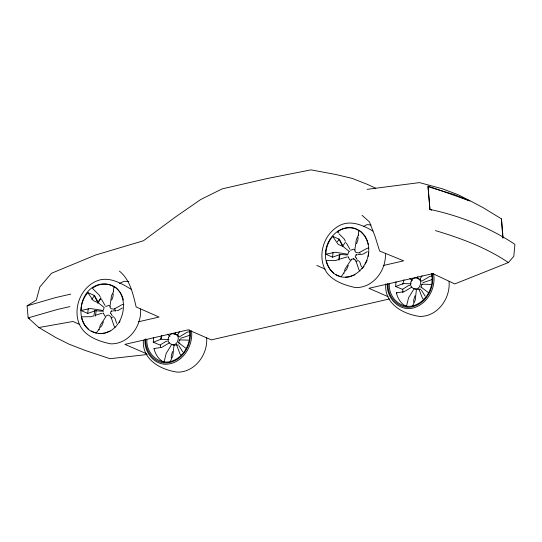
<?xml version="1.0" encoding="UTF-8"?>
<svg xmlns="http://www.w3.org/2000/svg" width="542" height="542" viewBox="0 0 542 542"><rect width="100%" height="100%" fill="white"/><g stroke="black" fill="none" stroke-linecap="round" stroke-linejoin="round"><path stroke-width="0.81" d="M103.502 311.304L95.385 310.735L87.729 313.432L81.07 310.519C81.097 304.035 83.57 297.463 87.885 292.626L94.545 295.539L98.393 302.842L104.105 307.524M87.729 313.432L88.238 308.601M93.929 316.149L94.647 310.519M140.561 309.001C141.882 325.979 128.556 344.495 110.527 343.824C97.872 341.148 83.041 335.728 78.57 322.185C73.014 305.309 82.702 284.381 100.338 279.794C111.51 277.429 122.106 283.859 131.266 289.367M347.53 254.984L340.227 254.462L332.571 257.165L325.911 254.252C325.932 247.769 328.411 241.197 332.727 236.359L339.387 239.273L343.228 246.576L349.583 251.779M332.571 257.165L333.079 252.335M338.77 259.882L339.482 254.252M368.824 252.423L368.154 256.434M385.376 253.507C386.426 270.248 373.065 288.229 355.362 287.558C344.861 285.241 333.242 281.413 326.589 272.348C316.799 257.084 323.012 234.903 338.587 226.055C349.915 219.381 362.781 225.059 372.93 231.082M171.258 357.883L171.333 355.532L172.552 351.514M413.661 302.179L413.736 299.821L414.955 295.81M113.244 293.757L113.088 296.101L111.72 300.058M358.086 237.491L357.923 239.835L356.561 243.785M113.441 291.4L113.935 286.637L116.334 288.059L120.195 292.321L122.858 297.7M358.276 235.126L358.77 230.37L361.175 231.793L365.037 236.055M95.521 316.094L96.103 310.349M178.338 344.766L177.83 345.261L176.523 344.726L173.989 345.417L172.851 355.803L170.168 361.832M176.556 334.543L175.242 334.007L175.418 332.409M417.638 278.303L417.814 276.705M354.868 249.76L356.358 239.401L358.519 234.95M339.062 260.119L339.997 254.3M347.998 257.091L348.086 256.657L349.61 259.632L350.891 260.194L345.139 268.852L343.791 273.622M153.616 337.422L153.264 342.266L160.08 345.044L165.96 341.372L167.302 341.23M160.608 339.4L161.502 335.39M161.13 338.736L161.848 335.532M188.426 340.152L179.51 339.868L178.542 342.7L185.689 348.14M396.012 281.718L395.667 286.555L402.482 289.333L408.363 285.668L409.705 285.526M402.828 284.496L403.905 279.686M430.822 284.442L421.906 284.157L420.938 286.989L428.092 292.429M164.009 362.252L166.184 353.431L171.624 344.57L173.542 344.976M406.927 306.758L406.412 306.548L408.58 297.721L414.027 288.866L415.944 289.265M111.767 311.013L111.218 311.088L110.324 313.425L111.76 314.292M356.609 254.747L356.053 254.821L355.166 257.159L356.602 258.026M98.956 329.895L100.304 325.119L106.056 316.46L104.769 315.898L103.244 312.924L103.278 313.689M103.454 321.758L101.869 325.552L100.446 327.361M348.296 265.492L346.711 269.286L345.288 271.088M412.57 306.128L415.247 300.099L416.392 289.706L418.919 289.022L420.233 289.557L420.741 289.062M113.678 291.217L111.516 295.668L110.026 306.027L108.746 305.464L105.676 306.542M91.727 299.448L94.545 295.539M97.926 302.165L100.744 298.256M119.287 322.517L120.039 321.06M342.761 245.899L345.579 241.989M348.763 251.908L347.876 254.245L346.704 254.049A84.078 12.669 9 0 0 335.193 252.26A87.594 28.306 -10.8 0 0 325.911 254.252M365.254 264.062L367.124 260.417M97.763 303.425L101.042 298.039M189.781 331.697L187.457 332.043L179.165 336.995L177.6 334.848L179.7 331.447M432.184 275.993L429.853 276.339L421.568 281.284L420.003 279.144L422.096 275.736M96.28 332.998L99.044 329.204M341.121 276.725L343.879 272.938M337.314 241.725L339.387 239.273M362.056 268.703L364.129 266.251M388.126 296.691L368.906 288.31L432.828 273.615L454.779 283.933L508.389 262.552L513.809 256.325L514.9 244.334C489.202 227.288 460.002 215.838 429.935 209.402L427.936 186.028L469.88 200.933L454.108 194.51L428.078 186.733L429.935 209.402L431.52 209.964L429.935 209.402M113.488 316.589L111.083 317.903M358.33 260.323L355.925 261.637M147.322 354.495L110.012 358.702L85.06 350.389L69.254 344.272L55.887 337.605L38.868 327.537L28.157 317.903L27.1 305.851L36.294 300.153L39.851 286.962L51.49 273.276L95.48 255.058L143.42 240.763L175.54 216.935L200.703 199.531L222.139 188.887L267.111 178.555L310.986 169.863L336.182 174.578L352.219 178.399L367.381 184.375L375.714 188.23M169.375 342.842L161.773 347.375L154.016 348.533C155.114 353.967 158.474 359.251 163.399 361.921M411.771 287.131L404.176 291.671L396.412 292.822C397.564 298.486 401.148 303.967 406.412 306.548M122.451 307.924L118 310.485L116.645 310.566M367.293 251.651L362.842 254.218L357.74 254.618M363.296 226.651L366.961 224.632L371.033 224.923M119.389 283.595L123.874 281.298L128.861 281.42M110.48 306.521L109.762 306.833L111.008 308.676L113.861 309.17L122.336 304.536L123.901 304.367M355.322 250.248L354.603 250.567L355.85 252.409L358.702 252.904L367.178 248.27L368.736 248.1M153.264 342.266L160.805 339.272L168.908 339.529M395.667 286.555L403.207 283.561L411.31 283.825M104.64 333.161L110.155 331.047M350.511 250.275L353.587 249.198L354.366 249.537M355.003 259.483L353.418 258.785L351.284 259.279L351.595 260.038M350.267 276.589L354.996 274.78M93.265 315.939L91.049 316.684L81.612 316.826L82.249 319.895L84.911 325.275L88.773 329.529M338.106 259.672L335.891 260.411L326.453 260.553L327.09 263.622L329.753 269.008L333.615 273.263M95.48 315.22L102.12 313.235M340.322 258.954L346.955 256.962M180.547 338.316L181.665 337.964A84.078 32.981 -21.8 0 0 189.693 335.234M422.95 282.606L424.061 282.26A84.078 32.981 -21.8 0 0 432.096 279.523M27.1 305.851L55.772 297.551L70.758 294.11M69.925 306.596L57.195 309.516L28.157 317.903L29.58 318.723M138.488 321.779L159.05 317.05L136.164 306.948C133 294.082 130.276 279.896 119.389 271.095M383.167 265.546L403.654 260.837L379.603 251L375.091 236.461L369.441 221.881L362.09 215.316M389.495 298.94L211.333 339.881L188.216 329.834L124.897 344.38L146.597 353.736M38.868 327.537L72.974 321.467L79.803 324.509M367.171 189.341L419.461 182.607L442.611 188.867L458.315 194.808L471.784 201.644L483.281 207.755L501.465 218.88L503.098 237.945M173.955 334.163L175.242 334.007M104.091 308.005L103.041 310.512L101.869 310.315A84.078 12.669 9 0 0 90.351 308.527A87.594 28.306 -10.8 0 0 81.07 310.519M112.905 310.884L115.344 310.661M345.444 277.219L349.482 276.894M106.442 315.546L108.583 315.058L110.954 316.813L114.125 326.101L115.161 327.307M98.651 333.465C128.921 335.295 133.874 279.455 100.128 284.286C74.308 289.503 73.536 337.029 103.834 333.228M356.053 254.821L356.954 255.031M111.218 311.088L112.113 311.298M435.443 230.594C460.957 238.277 486.181 247.525 508.389 262.552M420.003 279.144L420.517 279.354M418.153 278.513L418.952 278.839M421.906 284.157L422.421 284.367M420.938 286.989L421.452 287.199M396.412 292.822L396.927 293.032M177.6 334.848L178.115 335.058M179.51 339.868L180.025 340.078M178.542 342.7L179.856 343.235M173.989 345.417L174.504 345.627M154.016 348.533L154.531 348.743M359.055 230.689C352.402 226.278 343.357 227.112 337.293 232.091L338.831 232.769M336.013 274.686L340.627 276.711M114.213 286.955C107.567 282.545 98.522 283.378 92.452 288.358L99.261 295.119L100.385 297.233M91.171 330.952L95.792 332.978M316.792 265.438L325.207 269.137M409.84 278.541L412.442 280.526M167.437 334.251L170.039 336.23M338.974 233.792L344.102 238.853L345.227 240.966M358.879 261.142L359.834 262.111L361.446 267.003M114.037 317.409L114.999 318.378L116.605 323.269M356.29 258.419L357.103 259.3M111.456 314.685L112.269 315.566M424 299.909L422.394 298.161L418.919 289.022M181.604 355.62L179.991 353.872L176.523 344.726M360.003 271.041L358.967 269.828L355.789 260.546L353.418 258.785M421.391 290.072L425.131 296.135M178.989 345.782L182.729 351.839M349.895 249.245L346.372 243.067M105.06 305.512L101.53 299.333M338.879 239.056L342.727 246.353L338.194 244.367A91.666 26.7 53.9 0 1 332.727 236.359M94.044 295.322L97.892 302.619L93.36 300.634A91.666 26.7 53.9 0 1 87.885 292.626M365.369 236.725L367.693 241.434M359.488 252.281L360.091 253.514M114.647 308.547L115.548 311.189M433.566 273.642C436.188 287.7 427.834 303.567 413.824 307.815C399.4 312.084 386.033 297.856 387.401 283.805M432.272 273.696C434.901 287.185 426.872 302.483 413.417 306.562C399.786 310.6 387.022 297.294 388.147 283.967M431.452 273.351C434.501 286.461 426.696 301.65 413.56 305.641C400.484 309.516 388.241 296.752 389.319 283.967M189.239 329.821C191.76 342.754 184.063 357.435 171.164 361.345C158.081 365.22 145.839 352.456 146.923 339.671M368.011 242.965L368.33 244.503M123.014 298.466L123.332 300.004M501.465 218.88L502.8 238.067M449.054 281.298C450.666 298.12 437.726 316.663 419.867 316.433C403.004 314.258 383.953 303.601 385.782 283.954M402.821 289.475L402.835 292.707M206.658 337.774C207.965 354.366 195.005 372.374 177.464 372.137C160.947 369.908 141.984 359.766 143.379 340.43M191.529 330.816C193.453 346.433 182.024 364.197 165.296 364.251C152.891 363.797 144.158 351.311 144.999 339.516M190.256 330.986C192.098 345.925 181.163 362.916 165.161 362.971C153.095 362.523 144.775 350.254 145.744 338.831M160.425 345.179L160.432 347.605M325.674 250.865C323.676 262.484 330.85 276.224 343.493 277.199C356.46 277.748 366.71 266.068 368.445 253.9C370.437 242.274 363.269 228.541 350.627 227.565C337.652 227.017 327.409 238.697 325.674 250.865M168.623 337.503C165.588 344.102 176.028 347.903 177.756 340.755C180.791 334.157 170.351 330.356 168.623 337.503M411.026 281.793C407.984 288.398 418.431 292.192 420.152 285.051C423.194 278.452 412.747 274.652 411.026 281.793"/></g></svg>
